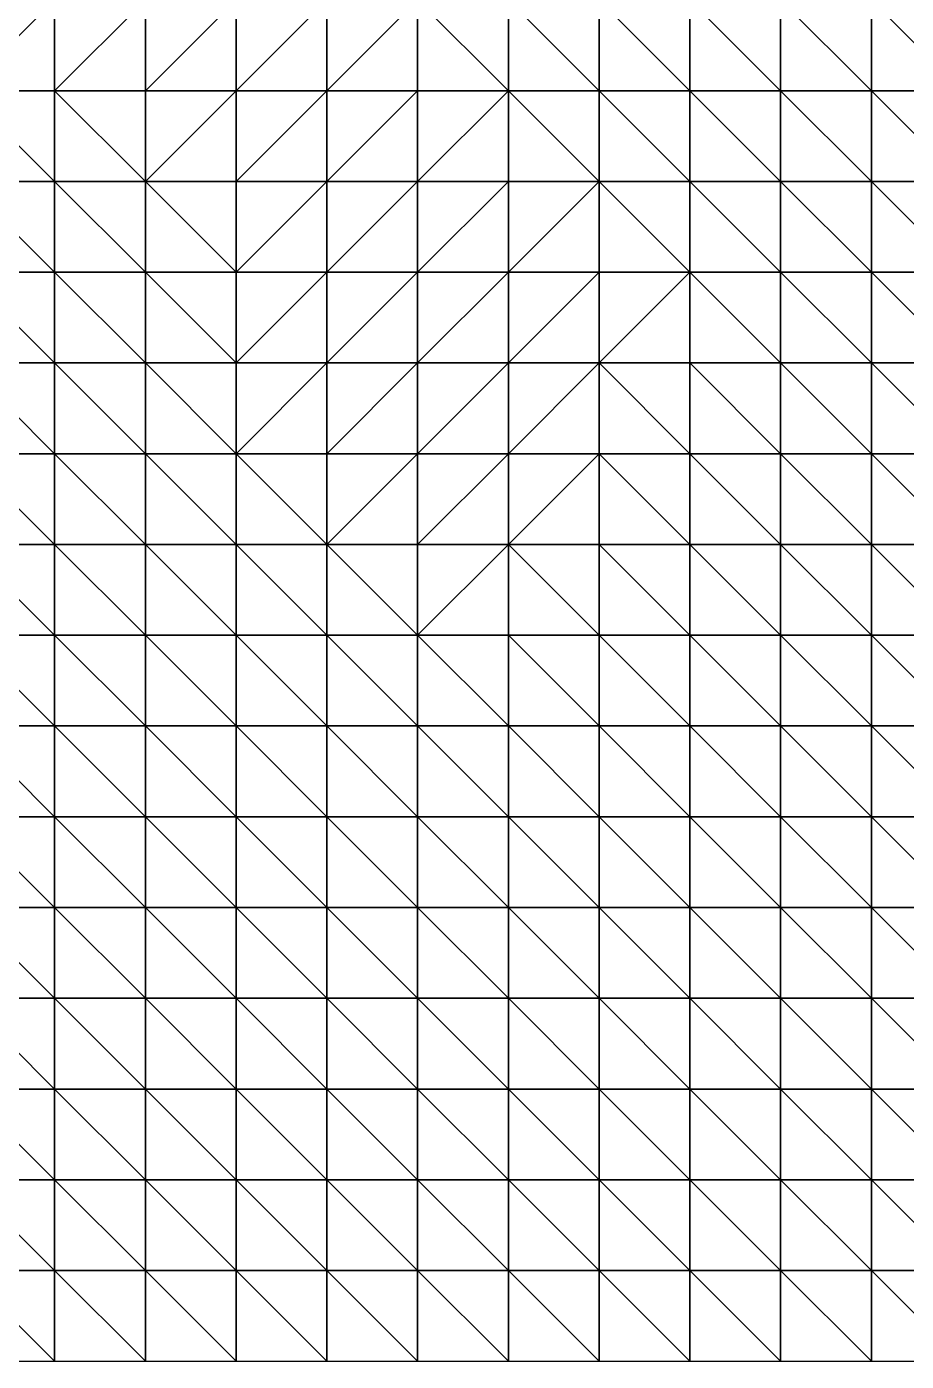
# Model space of a CAD drawing. Header units: metres. Extents: x -315 to 301, y -240 to 232.
# Drawn here: x -237.5 to -159.9, y -240 to -122.4 of the extents above; entities that cross this region are included whole.
import ezdxf

# ---------------------------------------------------------------- set-up
doc = ezdxf.new("R2010")
doc.units = ezdxf.units.M

msp = doc.modelspace()

# ---------------------------------------------------------------- linework, layer by layer
for points in [[(-243, -128, -331.4569), (-235, -128, -338.0451), (-235, -120, -347.4569), (-234.9999, -119.9999, -347.4568)], [(-243, -128, -331.4569), (-235, -120, -347.4569), (-243, -120, -337.1039), (-242.9999, -119.9999, -337.1039)], [(-235, -128, -338.0451), (-227, -128, -349.3393), (-227, -120, -362.5158), (-226.9999, -119.9999, -362.5157)], [(-235, -128, -338.0451), (-227, -120, -362.5158), (-235, -120, -347.4569), (-234.9999, -119.9999, -347.4568)], [(-227, -128, -349.3393), (-219, -128, -365.3393), (-219, -120, -378.9863), (-218.9999, -119.9999, -378.9862)], [(-227, -128, -349.3393), (-219, -120, -378.9863), (-227, -120, -362.5158), (-226.9999, -119.9999, -362.5157)], [(-219, -128, -365.3393), (-211, -128, -382.2804), (-211, -120, -391.6922), (-210.9999, -119.9999, -391.6921)], [(-219, -128, -365.3393), (-211, -120, -391.6922), (-219, -120, -378.9863), (-218.9999, -119.9999, -378.9862)], [(-211, -128, -382.2804), (-203, -128, -393.5745), (-203, -120, -397.8098), (-202.9999, -119.9999, -397.8098)], [(-211, -128, -382.2804), (-203, -120, -397.8098), (-211, -120, -391.6922), (-210.9999, -119.9999, -391.6921)], [(-203, -120, -397.8098), (-195, -128, -399.2216), (-195, -120, -400.6334), (-194.9999, -119.9999, -400.6333)], [(-203, -120, -397.8098), (-203, -128, -393.5745), (-195, -128, -399.2216), (-194.9999, -127.9999, -399.2215)], [(-195, -120, -400.6334), (-187, -128, -401.5745), (-187, -120, -402.5157), (-186.9999, -119.9999, -402.5156)], [(-195, -120, -400.6334), (-195, -128, -399.2216), (-187, -128, -401.5745), (-186.9999, -127.9999, -401.5745)], [(-187, -120, -402.5157), (-179, -128, -402.9863), (-179, -120, -403.9275), (-178.9999, -119.9999, -403.9274)], [(-187, -120, -402.5157), (-187, -128, -401.5745), (-179, -128, -402.9863), (-178.9999, -127.9999, -402.9862)], [(-179, -120, -403.9275), (-171, -128, -404.3981), (-171, -120, -404.8687), (-170.9999, -119.9999, -404.8686)], [(-179, -120, -403.9275), (-179, -128, -402.9863), (-171, -128, -404.3981), (-170.9999, -127.9999, -404.398)], [(-171, -120, -404.8687), (-163, -128, -404.8687), (-163, -120, -405.3393), (-162.9999, -119.9999, -405.3392)], [(-171, -120, -404.8687), (-171, -128, -404.3981), (-163, -128, -404.8687), (-162.9999, -127.9999, -404.8686)], [(-163, -120, -405.3393), (-155, -128, -405.3393), (-155, -120, -405.8098), (-154.9999, -119.9999, -405.8098)], [(-163, -120, -405.3393), (-163, -128, -404.8687), (-155, -128, -405.3393), (-154.9999, -127.9999, -405.3392)], [(-243, -128, -331.4569), (-235, -136, -330.5158), (-235, -128, -338.0451), (-234.9999, -127.9999, -338.045)], [(-243, -128, -331.4569), (-243, -136, -327.2216), (-235, -136, -330.5158), (-234.9999, -135.9999, -330.5157)], [(-227, -136, -337.5745), (-227, -128, -349.3393), (-235, -128, -338.0451), (-234.9999, -127.9999, -338.045)], [(-227, -136, -337.5745), (-235, -128, -338.0451), (-235, -136, -330.5158), (-234.9999, -135.9999, -330.5157)], [(-227, -136, -337.5745), (-219, -136, -349.8098), (-219, -128, -365.3393), (-218.9999, -127.9999, -365.3392)], [(-227, -136, -337.5745), (-219, -128, -365.3393), (-227, -128, -349.3393), (-226.9999, -127.9999, -349.3392)], [(-219, -136, -349.8098), (-211, -136, -367.2216), (-211, -128, -382.2804), (-210.9999, -127.9999, -382.2803)], [(-219, -136, -349.8098), (-211, -128, -382.2804), (-219, -128, -365.3393), (-218.9999, -127.9999, -365.3392)], [(-211, -136, -367.2216), (-203, -136, -384.6334), (-203, -128, -393.5745), (-202.9999, -127.9999, -393.5745)], [(-211, -136, -367.2216), (-203, -128, -393.5745), (-211, -128, -382.2804), (-210.9999, -127.9999, -382.2803)], [(-203, -136, -384.6334), (-195, -136, -395.4569), (-195, -128, -399.2216), (-194.9999, -127.9999, -399.2215)], [(-203, -136, -384.6334), (-195, -128, -399.2216), (-203, -128, -393.5745), (-202.9999, -127.9999, -393.5745)], [(-195, -128, -399.2216), (-187, -136, -400.1628), (-187, -128, -401.5745), (-186.9999, -127.9999, -401.5745)], [(-195, -128, -399.2216), (-195, -136, -395.4569), (-187, -136, -400.1628), (-186.9999, -135.9999, -400.1627)], [(-187, -128, -401.5745), (-179, -136, -402.0451), (-179, -128, -402.9863), (-178.9999, -127.9999, -402.9862)], [(-187, -128, -401.5745), (-187, -136, -400.1628), (-179, -136, -402.0451), (-178.9999, -135.9999, -402.045)], [(-179, -128, -402.9863), (-171, -136, -403.4569), (-171, -128, -404.3981), (-170.9999, -127.9999, -404.398)], [(-179, -128, -402.9863), (-179, -136, -402.0451), (-171, -136, -403.4569), (-170.9999, -135.9999, -403.4568)], [(-171, -128, -404.3981), (-163, -136, -404.3981), (-163, -128, -404.8687), (-162.9999, -127.9999, -404.8686)], [(-171, -128, -404.3981), (-171, -136, -403.4569), (-163, -136, -404.3981), (-162.9999, -135.9999, -404.398)], [(-163, -128, -404.8687), (-155, -136, -404.8687), (-155, -128, -405.3393), (-154.9999, -127.9999, -405.3392)], [(-163, -128, -404.8687), (-163, -136, -404.3981), (-155, -136, -404.8687), (-154.9999, -135.9999, -404.8686)], [(-243, -136, -327.2216), (-235, -144, -325.8098), (-235, -136, -330.5158), (-234.9999, -135.9999, -330.5157)], [(-243, -136, -327.2216), (-243, -144, -324.3981), (-235, -144, -325.8098), (-234.9999, -143.9999, -325.8098)], [(-235, -136, -330.5158), (-227, -144, -330.0451), (-227, -136, -337.5745), (-226.9999, -135.9999, -337.5745)], [(-235, -136, -330.5158), (-235, -144, -325.8098), (-227, -144, -330.0451), (-226.9999, -143.9999, -330.045)], [(-219, -144, -337.5745), (-219, -136, -349.8098), (-227, -136, -337.5745), (-226.9999, -135.9999, -337.5745)], [(-219, -144, -337.5745), (-227, -136, -337.5745), (-227, -144, -330.0451), (-226.9999, -143.9999, -330.045)], [(-219, -144, -337.5745), (-211, -144, -351.6922), (-211, -136, -367.2216), (-210.9999, -135.9999, -367.2215)], [(-219, -144, -337.5745), (-211, -136, -367.2216), (-219, -136, -349.8098), (-218.9999, -135.9999, -349.8098)], [(-211, -144, -351.6922), (-203, -144, -370.5157), (-203, -136, -384.6334), (-202.9999, -135.9999, -384.6333)], [(-211, -144, -351.6922), (-203, -136, -384.6334), (-211, -136, -367.2216), (-210.9999, -135.9999, -367.2215)], [(-203, -144, -370.5157), (-195, -144, -386.9863), (-195, -136, -395.4569), (-194.9999, -135.9999, -395.4568)], [(-203, -144, -370.5157), (-195, -136, -395.4569), (-203, -136, -384.6334), (-202.9999, -135.9999, -384.6333)], [(-195, -144, -386.9863), (-187, -144, -396.8687), (-187, -136, -400.1628), (-186.9999, -135.9999, -400.1627)], [(-195, -144, -386.9863), (-187, -136, -400.1628), (-195, -136, -395.4569), (-194.9999, -135.9999, -395.4568)], [(-187, -136, -400.1628), (-179, -144, -400.6334), (-179, -136, -402.0451), (-178.9999, -135.9999, -402.045)], [(-187, -136, -400.1628), (-187, -144, -396.8687), (-179, -144, -400.6334), (-178.9999, -143.9999, -400.6333)], [(-179, -136, -402.0451), (-171, -144, -402.5157), (-171, -136, -403.4569), (-170.9999, -135.9999, -403.4568)], [(-179, -136, -402.0451), (-179, -144, -400.6334), (-171, -144, -402.5157), (-170.9999, -143.9999, -402.5156)], [(-171, -136, -403.4569), (-163, -144, -403.4569), (-163, -136, -404.3981), (-162.9999, -135.9999, -404.398)], [(-171, -136, -403.4569), (-171, -144, -402.5157), (-163, -144, -403.4569), (-162.9999, -143.9999, -403.4568)], [(-163, -136, -404.3981), (-155, -144, -404.3981), (-155, -136, -404.8687), (-154.9999, -135.9999, -404.8686)], [(-163, -136, -404.3981), (-163, -144, -403.4569), (-155, -144, -404.3981), (-154.9999, -143.9999, -404.398)], [(-243, -144, -324.3981), (-235, -152, -323.4569), (-235, -144, -325.8098), (-234.9999, -143.9999, -325.8098)], [(-243, -144, -324.3981), (-243, -152, -322.5158), (-235, -152, -323.4569), (-234.9999, -151.9999, -323.4568)], [(-235, -144, -325.8098), (-227, -152, -325.8098), (-227, -144, -330.0451), (-226.9999, -143.9999, -330.045)], [(-235, -144, -325.8098), (-235, -152, -323.4569), (-227, -152, -325.8098), (-226.9999, -151.9999, -325.8098)], [(-227, -144, -330.0451), (-219, -152, -330.0451), (-219, -144, -337.5745), (-218.9999, -143.9999, -337.5745)], [(-227, -144, -330.0451), (-227, -152, -325.8098), (-219, -152, -330.0451), (-218.9999, -151.9999, -330.045)], [(-219, -152, -330.0451), (-211, -152, -339.4569), (-211, -144, -351.6922), (-210.9999, -143.9999, -351.6921)], [(-219, -152, -330.0451), (-211, -144, -351.6922), (-219, -144, -337.5745), (-218.9999, -143.9999, -337.5745)], [(-211, -152, -339.4569), (-203, -152, -354.5157), (-203, -144, -370.5157), (-202.9999, -143.9999, -370.5156)], [(-211, -152, -339.4569), (-203, -144, -370.5157), (-211, -144, -351.6922), (-210.9999, -143.9999, -351.6921)], [(-203, -152, -354.5157), (-195, -152, -372.8687), (-195, -144, -386.9863), (-194.9999, -143.9999, -386.9862)], [(-203, -152, -354.5157), (-195, -144, -386.9863), (-203, -144, -370.5157), (-202.9999, -143.9999, -370.5156)], [(-195, -152, -372.8687), (-187, -152, -388.3981), (-187, -144, -396.8687), (-186.9999, -143.9999, -396.8686)], [(-195, -152, -372.8687), (-187, -144, -396.8687), (-195, -144, -386.9863), (-194.9999, -143.9999, -386.9862)], [(-187, -152, -388.3981), (-179, -152, -396.8687), (-179, -144, -400.6334), (-178.9999, -143.9999, -400.6333)], [(-187, -152, -388.3981), (-179, -144, -400.6334), (-187, -144, -396.8687), (-186.9999, -143.9999, -396.8686)], [(-179, -144, -400.6334), (-171, -152, -400.6334), (-171, -144, -402.5157), (-170.9999, -143.9999, -402.5156)], [(-179, -144, -400.6334), (-179, -152, -396.8687), (-171, -152, -400.6334), (-170.9999, -151.9999, -400.6333)], [(-171, -144, -402.5157), (-163, -152, -402.5157), (-163, -144, -403.4569), (-162.9999, -143.9999, -403.4568)], [(-171, -144, -402.5157), (-171, -152, -400.6334), (-163, -152, -402.5157), (-162.9999, -151.9999, -402.5156)], [(-163, -144, -403.4569), (-155, -152, -403.4569), (-155, -144, -404.3981), (-154.9999, -143.9999, -404.398)], [(-163, -144, -403.4569), (-163, -152, -402.5157), (-155, -152, -403.4569), (-154.9999, -151.9999, -403.4568)], [(-243, -152, -322.5158), (-235, -160, -321.5745), (-235, -152, -323.4569), (-234.9999, -151.9999, -323.4568)], [(-243, -152, -322.5158), (-243, -160, -321.1039), (-235, -160, -321.5745), (-234.9999, -159.9999, -321.5745)], [(-235, -152, -323.4569), (-227, -160, -322.9863), (-227, -152, -325.8098), (-226.9999, -151.9999, -325.8098)], [(-235, -152, -323.4569), (-235, -160, -321.5745), (-227, -160, -322.9863), (-226.9999, -159.9999, -322.9862)], [(-227, -152, -325.8098), (-219, -160, -325.8098), (-219, -152, -330.0451), (-218.9999, -151.9999, -330.045)], [(-227, -152, -325.8098), (-227, -160, -322.9863), (-219, -160, -325.8098), (-218.9999, -159.9999, -325.8098)], [(-219, -160, -325.8098), (-211, -160, -331.4569), (-211, -152, -339.4569), (-210.9999, -151.9999, -339.4568)], [(-219, -160, -325.8098), (-211, -152, -339.4569), (-219, -152, -330.0451), (-218.9999, -151.9999, -330.045)], [(-211, -160, -331.4569), (-203, -160, -340.8687), (-203, -152, -354.5157), (-202.9999, -151.9999, -354.5156)], [(-211, -160, -331.4569), (-203, -152, -354.5157), (-211, -152, -339.4569), (-210.9999, -151.9999, -339.4568)], [(-203, -160, -340.8687), (-195, -160, -355.9275), (-195, -152, -372.8687), (-194.9999, -151.9999, -372.8686)], [(-203, -160, -340.8687), (-195, -152, -372.8687), (-203, -152, -354.5157), (-202.9999, -151.9999, -354.5156)], [(-195, -160, -355.9275), (-187, -160, -373.8098), (-187, -152, -388.3981), (-186.9999, -151.9999, -388.398)], [(-195, -160, -355.9275), (-187, -152, -388.3981), (-195, -152, -372.8687), (-194.9999, -151.9999, -372.8686)], [(-179, -160, -387.4569), (-179, -152, -396.8687), (-187, -152, -388.3981), (-186.9999, -151.9999, -388.398)], [(-179, -160, -387.4569), (-187, -152, -388.3981), (-187, -160, -373.8098), (-186.9999, -159.9999, -373.8098)], [(-171, -160, -395.4569), (-171, -152, -400.6334), (-179, -152, -396.8687), (-178.9999, -151.9999, -396.8686)], [(-171, -160, -395.4569), (-179, -152, -396.8687), (-179, -160, -387.4569), (-178.9999, -159.9999, -387.4568)], [(-171, -152, -400.6334), (-163, -160, -400.1628), (-163, -152, -402.5157), (-162.9999, -151.9999, -402.5156)], [(-171, -152, -400.6334), (-171, -160, -395.4569), (-163, -160, -400.1628), (-162.9999, -159.9999, -400.1627)], [(-163, -152, -402.5157), (-155, -160, -402.0451), (-155, -152, -403.4569), (-154.9999, -151.9999, -403.4568)], [(-163, -152, -402.5157), (-163, -160, -400.1628), (-155, -160, -402.0451), (-154.9999, -159.9999, -402.045)], [(-243, -160, -321.1039), (-235, -168, -319.6922), (-235, -160, -321.5745), (-234.9999, -159.9999, -321.5745)], [(-243, -160, -321.1039), (-243, -168, -319.6922), (-235, -168, -319.6922), (-234.9999, -167.9999, -319.6921)], [(-235, -160, -321.5745), (-227, -168, -321.1039), (-227, -160, -322.9863), (-226.9999, -159.9999, -322.9862)], [(-235, -160, -321.5745), (-235, -168, -319.6922), (-227, -168, -321.1039), (-226.9999, -167.9999, -321.1039)], [(-227, -160, -322.9863), (-219, -168, -322.9863), (-219, -160, -325.8098), (-218.9999, -159.9999, -325.8098)], [(-227, -160, -322.9863), (-227, -168, -321.1039), (-219, -168, -322.9863), (-218.9999, -167.9999, -322.9862)], [(-219, -160, -325.8098), (-211, -168, -326.2804), (-211, -160, -331.4569), (-210.9999, -159.9999, -331.4568)], [(-219, -160, -325.8098), (-219, -168, -322.9863), (-211, -168, -326.2804), (-210.9999, -167.9999, -326.2803)], [(-211, -168, -326.2804), (-203, -168, -331.9275), (-203, -160, -340.8687), (-202.9999, -159.9999, -340.8686)], [(-211, -168, -326.2804), (-203, -160, -340.8687), (-211, -160, -331.4569), (-210.9999, -159.9999, -331.4568)], [(-203, -168, -331.9275), (-195, -168, -341.3393), (-195, -160, -355.9275), (-194.9999, -159.9999, -355.9274)], [(-203, -168, -331.9275), (-195, -160, -355.9275), (-203, -160, -340.8687), (-202.9999, -159.9999, -340.8686)], [(-195, -168, -341.3393), (-187, -168, -356.3981), (-187, -160, -373.8098), (-186.9999, -159.9999, -373.8098)], [(-195, -168, -341.3393), (-187, -160, -373.8098), (-195, -160, -355.9275), (-194.9999, -159.9999, -355.9274)], [(-179, -168, -371.4569), (-179, -160, -387.4569), (-187, -160, -373.8098), (-186.9999, -159.9999, -373.8098)], [(-179, -168, -371.4569), (-187, -160, -373.8098), (-187, -168, -356.3981), (-186.9999, -167.9999, -356.398)], [(-171, -168, -384.6334), (-171, -160, -395.4569), (-179, -160, -387.4569), (-178.9999, -159.9999, -387.4568)], [(-171, -168, -384.6334), (-179, -160, -387.4569), (-179, -168, -371.4569), (-178.9999, -167.9999, -371.4568)], [(-163, -168, -393.5745), (-163, -160, -400.1628), (-171, -160, -395.4569), (-170.9999, -159.9999, -395.4568)], [(-163, -168, -393.5745), (-171, -160, -395.4569), (-171, -168, -384.6334), (-170.9999, -167.9999, -384.6333)], [(-163, -160, -400.1628), (-155, -168, -399.2216), (-155, -160, -402.0451), (-154.9999, -159.9999, -402.045)], [(-163, -160, -400.1628), (-163, -168, -393.5745), (-155, -168, -399.2216), (-154.9999, -167.9999, -399.2215)], [(-243, -168, -319.6922), (-235, -176, -318.2804), (-235, -168, -319.6922), (-234.9999, -167.9999, -319.6921)], [(-243, -168, -319.6922), (-243, -176, -317.8098), (-235, -176, -318.2804), (-234.9999, -175.9999, -318.2803)], [(-235, -168, -319.6922), (-227, -176, -319.2216), (-227, -168, -321.1039), (-226.9999, -167.9999, -321.1039)], [(-235, -168, -319.6922), (-235, -176, -318.2804), (-227, -176, -319.2216), (-226.9999, -175.9999, -319.2215)], [(-227, -168, -321.1039), (-219, -176, -320.6334), (-219, -168, -322.9863), (-218.9999, -167.9999, -322.9862)], [(-227, -168, -321.1039), (-227, -176, -319.2216), (-219, -176, -320.6334), (-218.9999, -175.9999, -320.6333)], [(-219, -168, -322.9863), (-211, -176, -323.4569), (-211, -168, -326.2804), (-210.9999, -167.9999, -326.2803)], [(-219, -168, -322.9863), (-219, -176, -320.6334), (-211, -176, -323.4569), (-210.9999, -175.9999, -323.4568)], [(-211, -168, -326.2804), (-203, -176, -326.751), (-203, -168, -331.9275), (-202.9999, -167.9999, -331.9274)], [(-211, -168, -326.2804), (-211, -176, -323.4569), (-203, -176, -326.751), (-202.9999, -175.9999, -326.7509)], [(-203, -176, -326.751), (-195, -176, -332.3981), (-195, -168, -341.3393), (-194.9999, -167.9999, -341.3392)], [(-203, -176, -326.751), (-195, -168, -341.3393), (-203, -168, -331.9275), (-202.9999, -167.9999, -331.9274)], [(-187, -176, -341.3393), (-187, -168, -356.3981), (-195, -168, -341.3393), (-194.9999, -167.9999, -341.3392)], [(-187, -176, -341.3393), (-195, -168, -341.3393), (-195, -176, -332.3981), (-194.9999, -175.9999, -332.398)], [(-179, -176, -354.0451), (-179, -168, -371.4569), (-187, -168, -356.3981), (-186.9999, -167.9999, -356.398)], [(-179, -176, -354.0451), (-187, -168, -356.3981), (-187, -176, -341.3393), (-186.9999, -175.9999, -341.3392)], [(-171, -176, -368.1628), (-171, -168, -384.6334), (-179, -168, -371.4569), (-178.9999, -167.9999, -371.4568)], [(-171, -176, -368.1628), (-179, -168, -371.4569), (-179, -176, -354.0451), (-178.9999, -175.9999, -354.045)], [(-163, -176, -381.3393), (-163, -168, -393.5745), (-171, -168, -384.6334), (-170.9999, -167.9999, -384.6333)], [(-163, -176, -381.3393), (-171, -168, -384.6334), (-171, -176, -368.1628), (-170.9999, -175.9999, -368.1627)], [(-155, -176, -391.6922), (-155, -168, -399.2216), (-163, -168, -393.5745), (-162.9999, -167.9999, -393.5745)], [(-155, -176, -391.6922), (-163, -168, -393.5745), (-163, -176, -381.3393), (-162.9999, -175.9999, -381.3392)], [(-243, -176, -317.8098), (-235, -184, -316.8687), (-235, -176, -318.2804), (-234.9999, -175.9999, -318.2803)], [(-243, -176, -317.8098), (-243, -184, -317.3392), (-235, -184, -316.8687), (-234.9999, -183.9999, -316.8686)], [(-235, -176, -318.2804), (-227, -184, -317.8098), (-227, -176, -319.2216), (-226.9999, -175.9999, -319.2215)], [(-235, -176, -318.2804), (-235, -184, -316.8687), (-227, -184, -317.8098), (-226.9999, -183.9999, -317.8098)], [(-227, -176, -319.2216), (-219, -184, -319.6922), (-219, -176, -320.6334), (-218.9999, -175.9999, -320.6333)], [(-227, -176, -319.2216), (-227, -184, -317.8098), (-219, -184, -319.6922), (-218.9999, -183.9999, -319.6921)], [(-219, -176, -320.6334), (-211, -184, -321.5745), (-211, -176, -323.4569), (-210.9999, -175.9999, -323.4568)], [(-219, -176, -320.6334), (-219, -184, -319.6922), (-211, -184, -321.5745), (-210.9999, -183.9999, -321.5745)], [(-211, -176, -323.4569), (-203, -184, -323.9275), (-203, -176, -326.751), (-202.9999, -175.9999, -326.7509)], [(-211, -176, -323.4569), (-211, -184, -321.5745), (-203, -184, -323.9275), (-202.9999, -183.9999, -323.9274)], [(-203, -176, -326.751), (-195, -184, -327.2216), (-195, -176, -332.3981), (-194.9999, -175.9999, -332.398)], [(-203, -176, -326.751), (-203, -184, -323.9275), (-195, -184, -327.2216), (-194.9999, -183.9999, -327.2215)], [(-187, -184, -331.9275), (-187, -176, -341.3393), (-195, -176, -332.3981), (-194.9999, -175.9999, -332.398)], [(-187, -184, -331.9275), (-195, -176, -332.3981), (-195, -184, -327.2216), (-194.9999, -183.9999, -327.2215)], [(-179, -184, -338.9863), (-179, -176, -354.0451), (-187, -176, -341.3393), (-186.9999, -175.9999, -341.3392)], [(-179, -184, -338.9863), (-187, -176, -341.3393), (-187, -184, -331.9275), (-186.9999, -183.9999, -331.9274)], [(-171, -184, -349.8098), (-171, -176, -368.1628), (-179, -176, -354.0451), (-178.9999, -175.9999, -354.045)], [(-171, -184, -349.8098), (-179, -176, -354.0451), (-179, -184, -338.9863), (-178.9999, -183.9999, -338.9862)], [(-163, -184, -362.9863), (-163, -176, -381.3393), (-171, -176, -368.1628), (-170.9999, -175.9999, -368.1627)], [(-163, -184, -362.9863), (-171, -176, -368.1628), (-171, -184, -349.8098), (-170.9999, -183.9999, -349.8098)], [(-155, -184, -376.6334), (-155, -176, -391.6922), (-163, -176, -381.3393), (-162.9999, -175.9999, -381.3392)], [(-155, -184, -376.6334), (-163, -176, -381.3393), (-163, -184, -362.9863), (-162.9999, -183.9999, -362.9862)], [(-243, -184, -317.3392), (-235, -192, -316.8687), (-235, -184, -316.8687), (-234.9999, -183.9999, -316.8686)], [(-243, -184, -317.3392), (-243, -192, -316.8687), (-235, -192, -316.8687), (-234.9999, -191.9999, -316.8686)], [(-235, -184, -316.8687), (-227, -192, -317.3392), (-227, -184, -317.8098), (-226.9999, -183.9999, -317.8098)], [(-235, -184, -316.8687), (-235, -192, -316.8687), (-227, -192, -317.3392), (-226.9999, -191.9999, -317.3391)], [(-227, -184, -317.8098), (-219, -192, -318.751), (-219, -184, -319.6922), (-218.9999, -183.9999, -319.6921)], [(-227, -184, -317.8098), (-227, -192, -317.3392), (-219, -192, -318.751), (-218.9999, -191.9999, -318.7509)], [(-219, -184, -319.6922), (-211, -192, -320.6334), (-211, -184, -321.5745), (-210.9999, -183.9999, -321.5745)], [(-219, -184, -319.6922), (-219, -192, -318.751), (-211, -192, -320.6334), (-210.9999, -191.9999, -320.6333)], [(-211, -184, -321.5745), (-203, -192, -322.0451), (-203, -184, -323.9275), (-202.9999, -183.9999, -323.9274)], [(-211, -184, -321.5745), (-211, -192, -320.6334), (-203, -192, -322.0451), (-202.9999, -191.9999, -322.045)], [(-203, -184, -323.9275), (-195, -192, -323.9275), (-195, -184, -327.2216), (-194.9999, -183.9999, -327.2215)], [(-203, -184, -323.9275), (-203, -192, -322.0451), (-195, -192, -323.9275), (-194.9999, -191.9999, -323.9274)], [(-195, -184, -327.2216), (-187, -192, -325.8098), (-187, -184, -331.9275), (-186.9999, -183.9999, -331.9274)], [(-195, -184, -327.2216), (-195, -192, -323.9275), (-187, -192, -325.8098), (-186.9999, -191.9999, -325.8098)], [(-179, -192, -328.6334), (-179, -184, -338.9863), (-187, -184, -331.9275), (-186.9999, -183.9999, -331.9274)], [(-179, -192, -328.6334), (-187, -184, -331.9275), (-187, -192, -325.8098), (-186.9999, -191.9999, -325.8098)], [(-171, -192, -334.2805), (-171, -184, -349.8098), (-179, -184, -338.9863), (-178.9999, -183.9999, -338.9862)], [(-171, -192, -334.2805), (-179, -184, -338.9863), (-179, -192, -328.6334), (-178.9999, -191.9999, -328.6333)], [(-163, -192, -344.1628), (-163, -184, -362.9863), (-171, -184, -349.8098), (-170.9999, -183.9999, -349.8098)], [(-163, -192, -344.1628), (-171, -184, -349.8098), (-171, -192, -334.2805), (-170.9999, -191.9999, -334.2804)], [(-155, -192, -356.8687), (-155, -184, -376.6334), (-163, -184, -362.9863), (-162.9999, -183.9999, -362.9862)], [(-155, -192, -356.8687), (-163, -184, -362.9863), (-163, -192, -344.1628), (-162.9999, -191.9999, -344.1627)], [(-243, -192, -316.8687), (-235, -200, -317.3392), (-235, -192, -316.8687), (-234.9999, -191.9999, -316.8686)], [(-243, -192, -316.8687), (-243, -200, -317.3392), (-235, -200, -317.3392), (-234.9999, -199.9999, -317.3391)], [(-235, -192, -316.8687), (-227, -200, -317.3392), (-227, -192, -317.3392), (-226.9999, -191.9999, -317.3391)], [(-235, -192, -316.8687), (-235, -200, -317.3392), (-227, -200, -317.3392), (-226.9999, -199.9999, -317.3391)], [(-227, -192, -317.3392), (-219, -200, -317.8098), (-219, -192, -318.751), (-218.9999, -191.9999, -318.7509)], [(-227, -192, -317.3392), (-227, -200, -317.3392), (-219, -200, -317.8098), (-218.9999, -199.9999, -317.8098)], [(-219, -192, -318.751), (-211, -200, -318.751), (-211, -192, -320.6334), (-210.9999, -191.9999, -320.6333)], [(-219, -192, -318.751), (-219, -200, -317.8098), (-211, -200, -318.751), (-210.9999, -199.9999, -318.7509)], [(-211, -192, -320.6334), (-203, -200, -319.6922), (-203, -192, -322.0451), (-202.9999, -191.9999, -322.045)], [(-211, -192, -320.6334), (-211, -200, -318.751), (-203, -200, -319.6922), (-202.9999, -199.9999, -319.6921)], [(-203, -192, -322.0451), (-195, -200, -320.6334), (-195, -192, -323.9275), (-194.9999, -191.9999, -323.9274)], [(-203, -192, -322.0451), (-203, -200, -319.6922), (-195, -200, -320.6334), (-194.9999, -199.9999, -320.6333)], [(-195, -192, -323.9275), (-187, -200, -322.0451), (-187, -192, -325.8098), (-186.9999, -191.9999, -325.8098)], [(-195, -192, -323.9275), (-195, -200, -320.6334), (-187, -200, -322.0451), (-186.9999, -199.9999, -322.045)], [(-187, -192, -325.8098), (-179, -200, -322.9863), (-179, -192, -328.6334), (-178.9999, -191.9999, -328.6333)], [(-187, -192, -325.8098), (-187, -200, -322.0451), (-179, -200, -322.9863), (-178.9999, -199.9999, -322.9862)], [(-171, -200, -325.3393), (-171, -192, -334.2805), (-179, -192, -328.6334), (-178.9999, -191.9999, -328.6333)], [(-171, -200, -325.3393), (-179, -192, -328.6334), (-179, -200, -322.9863), (-178.9999, -199.9999, -322.9862)], [(-163, -200, -330.0451), (-163, -192, -344.1628), (-171, -192, -334.2805), (-170.9999, -191.9999, -334.2804)], [(-163, -200, -330.0451), (-171, -192, -334.2805), (-171, -200, -325.3393), (-170.9999, -199.9999, -325.3392)], [(-155, -200, -337.5745), (-155, -192, -356.8687), (-163, -192, -344.1628), (-162.9999, -191.9999, -344.1627)], [(-155, -200, -337.5745), (-163, -192, -344.1628), (-163, -200, -330.0451), (-162.9999, -199.9999, -330.045)], [(-243, -200, -317.3392), (-235, -208, -317.3392), (-235, -200, -317.3392), (-234.9999, -199.9999, -317.3391)], [(-243, -200, -317.3392), (-243, -208, -316.8687), (-235, -208, -317.3392), (-234.9999, -207.9999, -317.3391)], [(-235, -200, -317.3392), (-227, -208, -316.8687), (-227, -200, -317.3392), (-226.9999, -199.9999, -317.3391)], [(-235, -200, -317.3392), (-235, -208, -317.3392), (-227, -208, -316.8687), (-226.9999, -207.9999, -316.8686)], [(-227, -200, -317.3392), (-219, -208, -316.3981), (-219, -200, -317.8098), (-218.9999, -199.9999, -317.8098)], [(-227, -200, -317.3392), (-227, -208, -316.8687), (-219, -208, -316.3981), (-218.9999, -207.9999, -316.398)], [(-219, -200, -317.8098), (-211, -208, -316.8687), (-211, -200, -318.751), (-210.9999, -199.9999, -318.7509)], [(-219, -200, -317.8098), (-219, -208, -316.3981), (-211, -208, -316.8687), (-210.9999, -207.9999, -316.8686)], [(-211, -200, -318.751), (-203, -208, -317.3392), (-203, -200, -319.6922), (-202.9999, -199.9999, -319.6921)], [(-211, -200, -318.751), (-211, -208, -316.8687), (-203, -208, -317.3392), (-202.9999, -207.9999, -317.3391)], [(-203, -200, -319.6922), (-195, -208, -318.2804), (-195, -200, -320.6334), (-194.9999, -199.9999, -320.6333)], [(-203, -200, -319.6922), (-203, -208, -317.3392), (-195, -208, -318.2804), (-194.9999, -207.9999, -318.2803)], [(-195, -200, -320.6334), (-187, -208, -319.2216), (-187, -200, -322.0451), (-186.9999, -199.9999, -322.045)], [(-195, -200, -320.6334), (-195, -208, -318.2804), (-187, -208, -319.2216), (-186.9999, -207.9999, -319.2215)], [(-187, -200, -322.0451), (-179, -208, -320.6334), (-179, -200, -322.9863), (-178.9999, -199.9999, -322.9862)], [(-187, -200, -322.0451), (-187, -208, -319.2216), (-179, -208, -320.6334), (-178.9999, -207.9999, -320.6333)], [(-179, -200, -322.9863), (-171, -208, -322.0451), (-171, -200, -325.3393), (-170.9999, -199.9999, -325.3392)], [(-179, -200, -322.9863), (-179, -208, -320.6334), (-171, -208, -322.0451), (-170.9999, -207.9999, -322.045)], [(-171, -200, -325.3393), (-163, -208, -323.4569), (-163, -200, -330.0451), (-162.9999, -199.9999, -330.045)], [(-171, -200, -325.3393), (-171, -208, -322.0451), (-163, -208, -323.4569), (-162.9999, -207.9999, -323.4568)], [(-155, -208, -325.8098), (-155, -200, -337.5745), (-163, -200, -330.0451), (-162.9999, -199.9999, -330.045)], [(-155, -208, -325.8098), (-163, -200, -330.0451), (-163, -208, -323.4569), (-162.9999, -207.9999, -323.4568)], [(-243, -208, -316.8687), (-235, -216, -315.9275), (-235, -208, -317.3392), (-234.9999, -207.9999, -317.3391)], [(-243, -208, -316.8687), (-243, -216, -315.9275), (-235, -216, -315.9275), (-234.9999, -215.9999, -315.9274)], [(-235, -208, -317.3392), (-227, -216, -315.4569), (-227, -208, -316.8687), (-226.9999, -207.9999, -316.8686)], [(-235, -208, -317.3392), (-235, -216, -315.9275), (-227, -216, -315.4569), (-226.9999, -215.9999, -315.4568)], [(-227, -208, -316.8687), (-219, -216, -315.4569), (-219, -208, -316.3981), (-218.9999, -207.9999, -316.398)], [(-227, -208, -316.8687), (-227, -216, -315.4569), (-219, -216, -315.4569), (-218.9999, -215.9999, -315.4568)], [(-219, -208, -316.3981), (-211, -216, -315.4569), (-211, -208, -316.8687), (-210.9999, -207.9999, -316.8686)], [(-219, -208, -316.3981), (-219, -216, -315.4569), (-211, -216, -315.4569), (-210.9999, -215.9999, -315.4568)], [(-211, -208, -316.8687), (-203, -216, -315.9275), (-203, -208, -317.3392), (-202.9999, -207.9999, -317.3391)], [(-211, -208, -316.8687), (-211, -216, -315.4569), (-203, -216, -315.9275), (-202.9999, -215.9999, -315.9274)], [(-203, -208, -317.3392), (-195, -216, -316.3981), (-195, -208, -318.2804), (-194.9999, -207.9999, -318.2803)], [(-203, -208, -317.3392), (-203, -216, -315.9275), (-195, -216, -316.3981), (-194.9999, -215.9999, -316.398)], [(-195, -208, -318.2804), (-187, -216, -317.3392), (-187, -208, -319.2216), (-186.9999, -207.9999, -319.2215)], [(-195, -208, -318.2804), (-195, -216, -316.3981), (-187, -216, -317.3392), (-186.9999, -215.9999, -317.3391)], [(-187, -208, -319.2216), (-179, -216, -318.751), (-179, -208, -320.6334), (-178.9999, -207.9999, -320.6333)], [(-187, -208, -319.2216), (-187, -216, -317.3392), (-179, -216, -318.751), (-178.9999, -215.9999, -318.7509)], [(-179, -208, -320.6334), (-171, -216, -319.6922), (-171, -208, -322.0451), (-170.9999, -207.9999, -322.045)], [(-179, -208, -320.6334), (-179, -216, -318.751), (-171, -216, -319.6922), (-170.9999, -215.9999, -319.6921)], [(-171, -208, -322.0451), (-163, -216, -320.1628), (-163, -208, -323.4569), (-162.9999, -207.9999, -323.4568)], [(-171, -208, -322.0451), (-171, -216, -319.6922), (-163, -216, -320.1628), (-162.9999, -215.9999, -320.1627)], [(-163, -208, -323.4569), (-155, -216, -320.6334), (-155, -208, -325.8098), (-154.9999, -207.9999, -325.8098)], [(-163, -208, -323.4569), (-163, -216, -320.1628), (-155, -216, -320.6334), (-154.9999, -215.9999, -320.6333)], [(-243, -216, -315.9275), (-235, -224, -314.9863), (-235, -216, -315.9275), (-234.9999, -215.9999, -315.9274)], [(-243, -216, -315.9275), (-243, -224, -315.4569), (-235, -224, -314.9863), (-234.9999, -223.9999, -314.9862)], [(-235, -216, -315.9275), (-227, -224, -314.9863), (-227, -216, -315.4569), (-226.9999, -215.9999, -315.4568)], [(-235, -216, -315.9275), (-235, -224, -314.9863), (-227, -224, -314.9863), (-226.9999, -223.9999, -314.9862)], [(-227, -216, -315.4569), (-219, -224, -314.9863), (-219, -216, -315.4569), (-218.9999, -215.9999, -315.4568)], [(-227, -216, -315.4569), (-227, -224, -314.9863), (-219, -224, -314.9863), (-218.9999, -223.9999, -314.9862)], [(-219, -216, -315.4569), (-211, -224, -314.9863), (-211, -216, -315.4569), (-210.9999, -215.9999, -315.4568)], [(-219, -216, -315.4569), (-219, -224, -314.9863), (-211, -224, -314.9863), (-210.9999, -223.9999, -314.9862)], [(-211, -216, -315.4569), (-203, -224, -315.4569), (-203, -216, -315.9275), (-202.9999, -215.9999, -315.9274)], [(-211, -216, -315.4569), (-211, -224, -314.9863), (-203, -224, -315.4569), (-202.9999, -223.9999, -315.4568)], [(-203, -216, -315.9275), (-195, -224, -315.4569), (-195, -216, -316.3981), (-194.9999, -215.9999, -316.398)], [(-203, -216, -315.9275), (-203, -224, -315.4569), (-195, -224, -315.4569), (-194.9999, -223.9999, -315.4568)], [(-195, -216, -316.3981), (-187, -224, -315.9275), (-187, -216, -317.3392), (-186.9999, -215.9999, -317.3391)], [(-195, -216, -316.3981), (-195, -224, -315.4569), (-187, -224, -315.9275), (-186.9999, -223.9999, -315.9274)], [(-187, -216, -317.3392), (-179, -224, -316.8687), (-179, -216, -318.751), (-178.9999, -215.9999, -318.7509)], [(-187, -216, -317.3392), (-187, -224, -315.9275), (-179, -224, -316.8687), (-178.9999, -223.9999, -316.8686)], [(-179, -216, -318.751), (-171, -224, -317.8098), (-171, -216, -319.6922), (-170.9999, -215.9999, -319.6921)], [(-179, -216, -318.751), (-179, -224, -316.8687), (-171, -224, -317.8098), (-170.9999, -223.9999, -317.8098)], [(-171, -216, -319.6922), (-163, -224, -318.2804), (-163, -216, -320.1628), (-162.9999, -215.9999, -320.1627)], [(-171, -216, -319.6922), (-171, -224, -317.8098), (-163, -224, -318.2804), (-162.9999, -223.9999, -318.2803)], [(-163, -216, -320.1628), (-155, -224, -318.2804), (-155, -216, -320.6334), (-154.9999, -215.9999, -320.6333)], [(-163, -216, -320.1628), (-163, -224, -318.2804), (-155, -224, -318.2804), (-154.9999, -223.9999, -318.2803)], [(-243, -224, -315.4569), (-235, -232, -314.9863), (-235, -224, -314.9863), (-234.9999, -223.9999, -314.9862)], [(-243, -224, -315.4569), (-243, -232, -315.4569), (-235, -232, -314.9863), (-234.9999, -231.9999, -314.9862)], [(-235, -224, -314.9863), (-227, -232, -314.9863), (-227, -224, -314.9863), (-226.9999, -223.9999, -314.9862)], [(-235, -224, -314.9863), (-235, -232, -314.9863), (-227, -232, -314.9863), (-226.9999, -231.9999, -314.9862)], [(-227, -224, -314.9863), (-219, -232, -314.9863), (-219, -224, -314.9863), (-218.9999, -223.9999, -314.9862)], [(-227, -224, -314.9863), (-227, -232, -314.9863), (-219, -232, -314.9863), (-218.9999, -231.9999, -314.9862)], [(-219, -224, -314.9863), (-211, -232, -314.9863), (-211, -224, -314.9863), (-210.9999, -223.9999, -314.9862)], [(-219, -224, -314.9863), (-219, -232, -314.9863), (-211, -232, -314.9863), (-210.9999, -231.9999, -314.9862)], [(-211, -224, -314.9863), (-203, -232, -314.9863), (-203, -224, -315.4569), (-202.9999, -223.9999, -315.4568)], [(-211, -224, -314.9863), (-211, -232, -314.9863), (-203, -232, -314.9863), (-202.9999, -231.9999, -314.9862)], [(-203, -224, -315.4569), (-195, -232, -314.9863), (-195, -224, -315.4569), (-194.9999, -223.9999, -315.4568)], [(-203, -224, -315.4569), (-203, -232, -314.9863), (-195, -232, -314.9863), (-194.9999, -231.9999, -314.9862)], [(-195, -224, -315.4569), (-187, -232, -314.9863), (-187, -224, -315.9275), (-186.9999, -223.9999, -315.9274)], [(-195, -224, -315.4569), (-195, -232, -314.9863), (-187, -232, -314.9863), (-186.9999, -231.9999, -314.9862)], [(-187, -224, -315.9275), (-179, -232, -315.4569), (-179, -224, -316.8687), (-178.9999, -223.9999, -316.8686)], [(-187, -224, -315.9275), (-187, -232, -314.9863), (-179, -232, -315.4569), (-178.9999, -231.9999, -315.4568)], [(-179, -224, -316.8687), (-171, -232, -316.3981), (-171, -224, -317.8098), (-170.9999, -223.9999, -317.8098)], [(-179, -224, -316.8687), (-179, -232, -315.4569), (-171, -232, -316.3981), (-170.9999, -231.9999, -316.398)], [(-171, -224, -317.8098), (-163, -232, -316.3981), (-163, -224, -318.2804), (-162.9999, -223.9999, -318.2803)], [(-171, -224, -317.8098), (-171, -232, -316.3981), (-163, -232, -316.3981), (-162.9999, -231.9999, -316.398)], [(-163, -224, -318.2804), (-155, -232, -316.8687), (-155, -224, -318.2804), (-154.9999, -223.9999, -318.2803)], [(-163, -224, -318.2804), (-163, -232, -316.3981), (-155, -232, -316.8687), (-154.9999, -231.9999, -316.8686)], [(-243, -232, -315.4569), (-235, -240, -315.4569), (-235, -232, -314.9863), (-234.9999, -231.9999, -314.9862)], [(-243, -232, -315.4569), (-243, -240, -315.4569), (-235, -240, -315.4569), (-234.9999, -239.9999, -315.4568)], [(-235, -232, -314.9863), (-227, -240, -314.9863), (-227, -232, -314.9863), (-226.9999, -231.9999, -314.9862)], [(-235, -232, -314.9863), (-235, -240, -315.4569), (-227, -240, -314.9863), (-226.9999, -239.9999, -314.9862)], [(-227, -232, -314.9863), (-219, -240, -314.9863), (-219, -232, -314.9863), (-218.9999, -231.9999, -314.9862)], [(-227, -232, -314.9863), (-227, -240, -314.9863), (-219, -240, -314.9863), (-218.9999, -239.9999, -314.9862)], [(-219, -232, -314.9863), (-211, -240, -314.9863), (-211, -232, -314.9863), (-210.9999, -231.9999, -314.9862)], [(-219, -232, -314.9863), (-219, -240, -314.9863), (-211, -240, -314.9863), (-210.9999, -239.9999, -314.9862)], [(-211, -232, -314.9863), (-203, -240, -314.9863), (-203, -232, -314.9863), (-202.9999, -231.9999, -314.9862)], [(-211, -232, -314.9863), (-211, -240, -314.9863), (-203, -240, -314.9863), (-202.9999, -239.9999, -314.9862)], [(-203, -232, -314.9863), (-195, -240, -314.9863), (-195, -232, -314.9863), (-194.9999, -231.9999, -314.9862)], [(-203, -232, -314.9863), (-203, -240, -314.9863), (-195, -240, -314.9863), (-194.9999, -239.9999, -314.9862)], [(-195, -232, -314.9863), (-187, -240, -314.5158), (-187, -232, -314.9863), (-186.9999, -231.9999, -314.9862)], [(-195, -232, -314.9863), (-195, -240, -314.9863), (-187, -240, -314.5158), (-186.9999, -239.9999, -314.5157)], [(-187, -232, -314.9863), (-179, -240, -314.5158), (-179, -232, -315.4569), (-178.9999, -231.9999, -315.4568)], [(-187, -232, -314.9863), (-187, -240, -314.5158), (-179, -240, -314.5158), (-178.9999, -239.9999, -314.5157)], [(-179, -232, -315.4569), (-171, -240, -315.4569), (-171, -232, -316.3981), (-170.9999, -231.9999, -316.398)], [(-179, -232, -315.4569), (-179, -240, -314.5158), (-171, -240, -315.4569), (-170.9999, -239.9999, -315.4568)], [(-171, -232, -316.3981), (-163, -240, -315.4569), (-163, -232, -316.3981), (-162.9999, -231.9999, -316.398)], [(-171, -232, -316.3981), (-171, -240, -315.4569), (-163, -240, -315.4569), (-162.9999, -239.9999, -315.4568)], [(-163, -232, -316.3981), (-155, -240, -315.9275), (-155, -232, -316.8687), (-154.9999, -231.9999, -316.8686)], [(-163, -232, -316.3981), (-163, -240, -315.4569), (-155, -240, -315.9275), (-154.9999, -239.9999, -315.9274)]]:
    msp.add_3dface(points)

doc.saveas('drawing.dxf')
